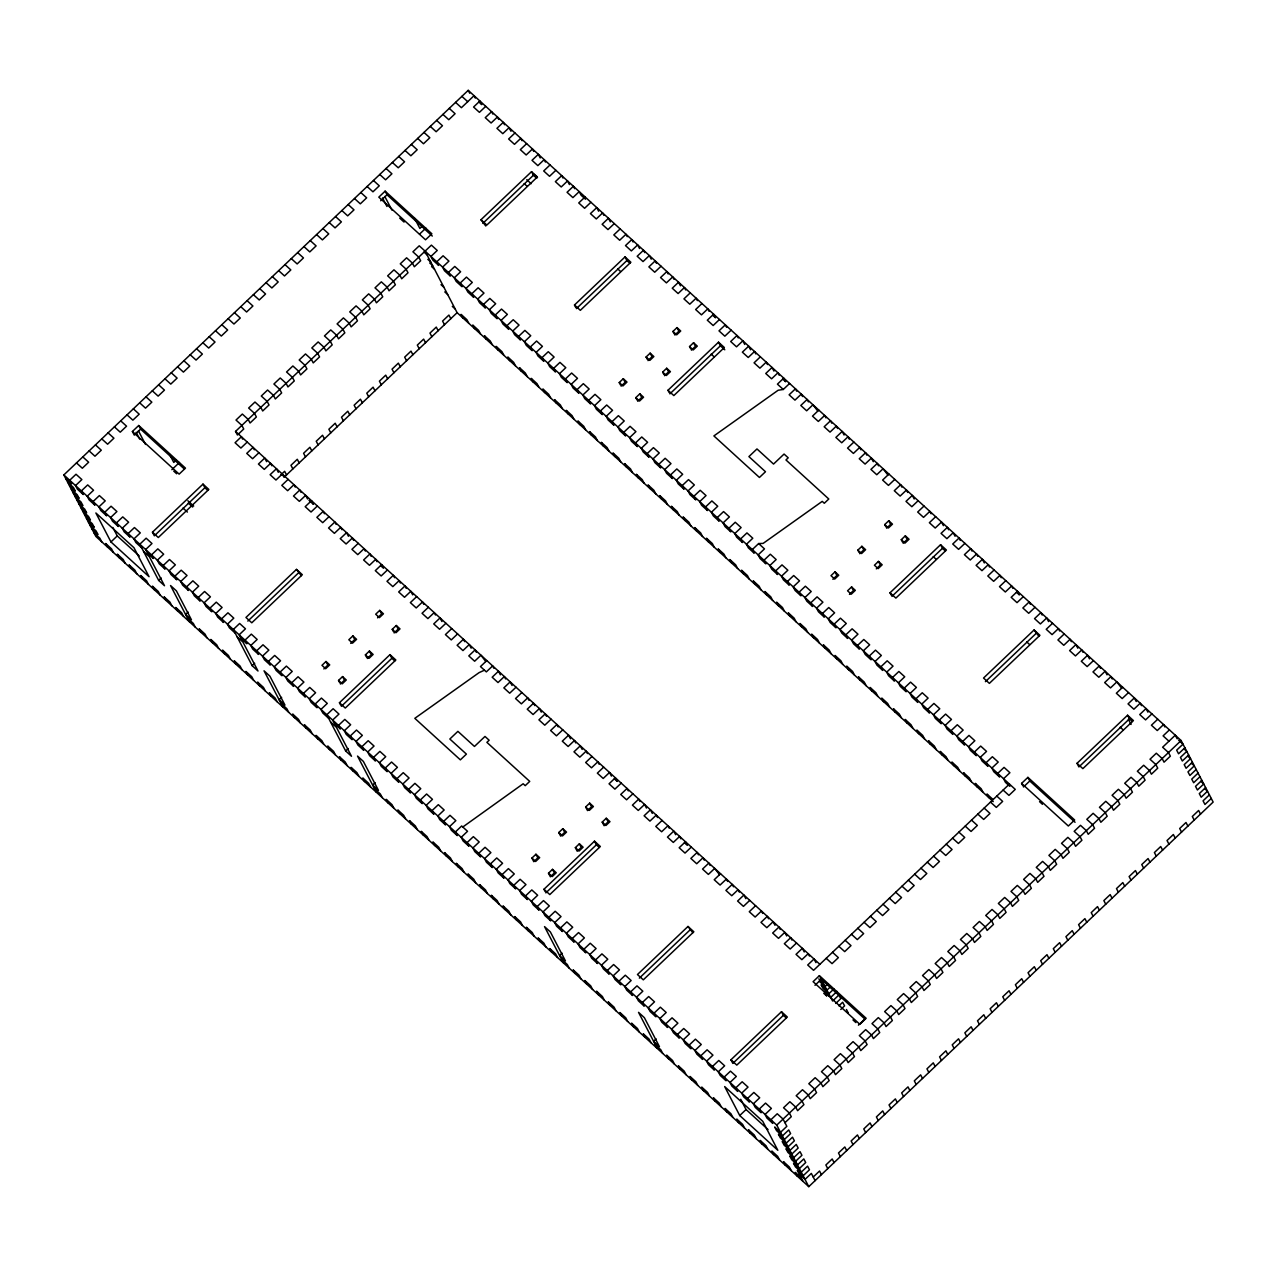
<?xml version="1.0" encoding="UTF-8"?>
<svg xmlns="http://www.w3.org/2000/svg" width="1277" height="1277" viewBox="0 0 1277 1277"><rect width="100%" height="100%" fill="white"/><g stroke="black" fill="none" stroke-linecap="round" stroke-linejoin="round"><path stroke-width="1.5" d="M63.85 474.932L468.212 90.348L1181.113 740.532L1213.15 802.068L808.788 1186.652L95.887 536.468L63.85 474.932L776.751 1125.101L808.788 1186.652M132.393 431.498L138.714 425.496L185.468 468.132L179.147 474.134L132.393 431.498L134.277 435.122L140.598 429.12L138.714 425.496M385.127 191.151L378.806 197.153L425.544 239.789L431.865 233.787L385.127 191.151L387.011 194.774L432.296 236.069M380.69 200.776L387.011 194.774M485.739 106.342L479.418 112.344L473.575 107.029L479.897 101.011L481.78 104.634L478.859 101.968M514.95 132.984L508.629 139.001L514.487 144.333L520.793 138.315L522.054 140.725M176.306 460.055L173.784 462.45L169.346 453.942M422.384 226.013L419.862 228.423L414.53 218.191M171.868 469.681L179.45 462.466M419.542 234.138L425.864 228.12M526.635 143.647L520.33 149.648L526.172 154.98L532.477 148.978L533.738 151.388M110.955 541.943L95.871 512.971L133.973 547.721L149.058 576.693L110.955 541.943L117.261 535.925L112.839 527.417M1003.099 790.064L1008.958 795.395L1015.263 789.378L419.239 245.807L412.918 251.808L418.76 257.14L420.644 260.763L414.323 266.765L412.439 263.142L406.597 257.81L400.276 263.828L406.118 269.16L408.001 272.783L401.696 278.785L399.813 275.162L393.954 269.83L387.649 275.848L393.492 281.179L395.375 284.787L389.054 290.805L387.17 287.181L381.328 281.85L375.007 287.868L380.849 293.183L382.733 296.807L376.412 302.825L374.528 299.201L368.686 293.87L362.365 299.887L368.207 305.203L370.107 308.826L363.785 314.844L361.902 311.221L356.06 305.889L349.738 311.891L355.581 317.223L357.464 320.846L351.143 326.864L349.26 323.241L343.417 317.909L337.096 323.911L342.938 329.243L344.822 332.866L338.517 338.868L336.617 335.26L330.775 329.929L324.47 335.931L330.312 341.262L332.196 344.886L325.874 350.888L323.991 347.264L318.149 341.949L311.827 347.951L317.67 353.282L319.553 356.906L313.232 362.907L311.349 359.284L305.506 353.952L299.185 359.97L305.027 365.302L306.911 368.925L300.606 374.927L298.722 371.304L292.88 365.972L286.559 371.99L292.401 377.322L294.285 380.929L287.964 386.947L286.08 383.323L280.238 377.992L273.916 384.01L279.759 389.341L281.642 392.949L275.321 398.967L273.438 395.343L267.595 390.012L261.29 396.03L267.132 401.345L269.016 404.969L262.695 410.986L260.811 407.363L254.969 402.032L248.648 408.033L254.49 413.365L256.374 416.988L250.053 423.006L248.169 419.383L242.327 414.051L236.006 420.053L241.848 425.385L243.731 429.008L237.426 435.01L235.543 431.403L431.403 245.12L437.245 250.452L430.924 256.454L432.807 260.077L438.649 265.408L436.766 261.785L443.087 255.783L448.929 261.115L442.608 267.116L444.492 270.74L450.334 276.071L448.45 272.448L454.772 266.43L460.614 271.762L454.293 277.779L456.176 281.403L462.019 286.718L460.135 283.111L466.456 277.093L472.298 282.425L465.977 288.426L467.861 292.05L473.703 297.381L471.82 293.758L478.141 287.756L483.983 293.087L477.662 299.089L479.545 302.713L485.404 308.044L483.52 304.421L489.825 298.419L495.668 303.734L489.362 309.752L491.246 313.376L497.088 318.707L495.205 315.084L501.51 309.066L507.368 314.397L501.047 320.415L502.93 324.023L508.773 329.354L506.889 325.731L513.21 319.729L519.053 325.06L512.731 331.062L514.615 334.686L520.457 340.017L518.574 336.394L524.895 330.392L530.737 335.723L524.416 341.725L526.3 345.349L532.142 350.68L530.258 347.057L536.579 341.039L542.422 346.37L536.101 352.388L537.984 356.012L543.826 361.327L541.943 357.72L548.264 351.702L554.106 357.033L547.785 363.051L549.669 366.659L555.511 371.99L553.627 368.367L559.949 362.365L565.791 367.696L559.47 373.698L561.369 377.322L567.211 382.653L565.328 379.03L571.633 373.028L577.475 378.359L571.17 384.361L573.054 387.985L578.896 393.316L577.012 389.693L583.334 383.675L589.176 389.006L582.855 395.024L584.738 398.632L590.581 403.963L588.697 400.355L595.018 394.338L600.86 399.669L594.539 405.671L596.423 409.294L602.265 414.626L600.382 411.002L606.703 405.001L612.545 410.332L606.224 416.334L608.107 419.957L613.95 425.289L612.066 421.665L618.387 415.663L624.23 420.979L617.908 426.997L619.792 430.62L625.634 435.952L623.751 432.328L630.072 426.31L635.914 431.642L629.593 437.66L631.476 441.267L637.335 446.599L635.435 442.975L641.756 436.973L647.599 442.305L641.293 448.307L643.177 451.93L649.019 457.262L647.136 453.638L653.441 447.636L659.283 452.968L652.978 458.97L654.862 462.593L660.704 467.925L658.82 464.301L665.141 458.283L670.984 463.615L664.663 469.633L666.546 473.256L672.388 478.572L670.505 474.964L676.826 468.946L682.668 474.278L676.347 480.28L678.231 483.903L684.073 489.235L682.189 485.611L688.511 479.609L694.353 484.941L688.032 490.943L689.915 494.566L695.757 499.898L693.874 496.274L700.195 490.272L706.037 495.588L699.716 501.606L701.6 505.229L707.442 510.561L705.558 506.937L711.88 500.919L717.722 506.251L711.401 512.269L713.3 515.876L719.143 521.208L717.259 517.584L723.564 511.582L729.406 516.914L723.101 522.916L724.985 526.539L730.827 531.87L728.944 528.247L735.249 522.245L741.107 527.577L734.786 533.578L736.669 537.202L742.512 542.533L740.628 538.91L746.949 532.908L752.792 538.224L746.47 544.241L748.354 547.865L754.196 553.18L752.313 549.573L758.634 543.555L763.135 543.395L822.244 501.366L824.303 503.266L828.789 499.004L785.962 459.959L788.212 457.82L784.062 454.053L773.543 464.062L756.974 448.945L748.913 456.607L765.482 471.724L759.432 477.47L713.891 435.92L778.14 390.251L783.28 389.469L789.601 383.467M152.458 532.19L202.995 484.111L208.837 489.442L158.3 537.521L152.458 532.19L154.341 535.813L204.879 487.734L202.995 484.111M247.227 442.05L240.906 448.067L235.064 442.736L241.385 436.718L242.63 439.144M480.998 219.724L531.535 171.661L537.378 176.976L486.84 225.055L480.998 219.724L485.803 226.013M482.882 223.347L533.419 175.268L531.535 171.661M550.02 164.956L543.699 170.974L549.541 176.306L555.862 170.288M258.912 452.712L252.591 458.73L246.748 453.399L253.069 447.381L254.315 449.791M143.583 551.441L149.425 556.772L164.51 585.744L158.667 580.412L161.189 578.002M280.86 474.9L284.643 471.293L286.527 474.916M284.005 477.327L457.118 312.673L425.081 251.122M288.123 479.354L281.802 485.372L287.644 490.703L293.965 484.685L295.226 487.096M585.074 196.945L578.752 202.947L584.595 208.279L590.916 202.277M188.15 612.098L185.612 614.508L191.454 619.824L176.386 590.868L170.543 585.536L189.379 621.739M317.35 506.011L311.029 512.013L305.187 506.682L311.508 500.68L313.392 504.303L309.002 500.297M614.301 223.587L607.98 229.589L602.137 224.273L608.443 218.255L610.342 221.879M620.143 228.918L613.822 234.92L619.664 240.252L625.985 234.25L627.23 236.66M329.035 516.658L322.714 522.676L316.872 517.345L323.193 511.343L324.438 513.753M296.487 569.382L245.95 617.461L251.792 622.793L302.33 574.714L296.487 569.382L301.292 575.672M574.49 304.995L625.028 256.916L630.87 262.248L580.333 310.327L574.49 304.995L575.735 307.406M247.834 621.085L298.371 573.006M576.374 308.619L626.911 260.54L625.028 256.916M358.246 543.316L351.925 549.318L357.768 554.649L364.089 548.647L365.35 551.057M661.039 266.223L654.718 272.224L648.876 266.893L655.197 260.891L656.458 263.301M237.075 636.712L242.917 642.044L258.002 671.016L252.16 665.684L254.682 663.274M387.458 569.957L381.153 575.959L375.31 570.643L381.615 564.626L382.877 567.036M690.25 292.864L683.945 298.882L689.788 304.197L696.109 298.195L697.354 300.606M281.642 697.37L279.104 699.764L284.963 705.096L269.878 676.14L264.036 670.808L282.887 707.011M701.951 303.527L695.63 309.529L701.472 314.86L707.793 308.858L709.038 311.269M325.986 661.486L321.964 665.317L325.683 668.717L329.721 664.886L325.986 661.486L327.87 665.109L323.847 668.94M352.851 635.93L348.829 639.761L352.548 643.161L356.586 639.33L352.851 635.93L354.735 639.554L350.712 643.385M379.716 610.39L375.693 614.221L379.413 617.621L383.451 613.79L379.716 610.39L381.6 614.014L377.577 617.845M619.233 382.541L623.272 378.71L626.991 382.094L622.968 385.941L619.233 382.541L620.494 384.952M646.098 356.985L650.137 353.154L653.856 356.554L649.833 360.385L646.098 356.985L647.359 359.396M672.963 331.429L677.002 327.598L680.721 330.998L676.698 334.829L672.963 331.429L674.224 333.856M621.117 386.149L625.155 382.318L623.272 378.71M647.982 360.609L652.02 356.778L650.137 353.154M674.847 335.053L678.885 331.222L677.002 327.598M416.685 596.598L410.364 602.616L416.206 607.948L422.527 601.93L423.788 604.34M338.533 680.418L342.555 676.587L346.275 679.987L342.252 683.818L338.533 680.418L339.778 682.844M365.382 654.878L369.42 651.047L373.139 654.447L369.117 658.278L365.382 654.878L366.643 657.288M392.247 629.322L396.285 625.491L400.004 628.891L395.982 632.722L392.247 629.322L393.508 631.732M635.802 397.642L639.825 393.811L643.56 397.211L639.538 401.042L635.802 397.642L637.063 400.052M662.667 372.086L666.69 368.255L670.425 371.655L666.386 375.486L662.667 372.086L663.928 374.512M689.532 346.546L693.555 342.715L697.29 346.115L693.251 349.946L689.532 346.546L690.793 348.956M719.478 319.505L713.157 325.523L707.314 320.192L713.635 314.19L715.519 317.797L712.598 315.132M340.416 684.041L344.439 680.21L342.555 676.587M367.281 658.501L371.304 654.67L369.42 651.047M394.13 632.945L398.169 629.114L396.285 625.491M637.686 401.265L641.724 397.434L639.825 393.811M664.551 375.709L668.573 371.878L666.69 368.255M691.416 350.169L695.438 346.338L693.555 342.715M428.37 607.261L422.048 613.279L427.891 618.595L434.212 612.593L435.473 615.003M339.443 702.733L389.98 654.654L395.838 659.986L345.285 708.049L339.443 702.733L340.704 705.143M667.983 390.267L718.52 342.188L724.362 347.52L673.825 395.583L667.983 390.267L669.244 392.678M731.162 330.168L724.841 336.186L718.999 330.855L725.32 324.837L726.581 327.263M341.326 706.341L391.879 658.278L389.98 654.654M669.866 393.875L720.404 345.812L718.52 342.188M445.896 623.256L439.575 629.258L433.733 623.926L440.054 617.924L441.938 621.548M451.739 628.587L445.434 634.589L451.276 639.921L457.581 633.903M330.583 721.984L336.426 727.315L351.494 756.271L345.652 750.956L348.174 748.545M760.374 356.826L754.068 362.828L759.911 368.159L766.216 362.141L767.477 364.568M486.808 660.56L480.487 666.562L486.329 671.894L492.651 665.892L493.912 668.302M375.135 782.641L372.613 785.036L378.455 790.367L363.37 761.411L357.528 756.08L376.38 792.283M516.02 687.202L509.699 693.203L503.856 687.888L510.177 681.87L512.061 685.494M521.862 692.533L515.541 698.535L521.383 703.866L527.704 697.865L528.965 700.275M818.812 410.109L812.491 416.126L818.334 421.442L824.655 415.44L825.916 417.85M551.089 719.174L544.768 725.192L538.926 719.861L545.247 713.843L546.492 716.269M853.882 442.081L847.561 448.099L853.403 453.431L859.724 447.413L860.969 449.823M562.774 729.837L556.453 735.839L550.61 730.508L556.932 724.506L558.177 726.916M462.801 827.001L523.155 783.775L525.23 785.658L529.716 781.396L486.888 742.352L489.139 740.229L484.989 736.446L474.469 746.454L457.9 731.354L449.839 739.016L466.408 754.116L460.358 759.863L414.817 718.328L479.067 672.644L484.446 670.186M591.985 756.479L585.664 762.497L591.506 767.828L597.828 761.81L599.089 764.221M888.936 474.054L882.615 480.072L888.457 485.404L894.778 479.386M603.67 767.142L597.349 773.144L603.207 778.475L609.512 772.473L611.396 776.097M531.918 858.08L535.941 854.249L539.676 857.649L535.638 861.48L531.918 858.08L533.802 861.688L537.84 857.857L535.941 854.249M558.783 832.524L562.806 828.693L566.541 832.093L562.503 835.924L558.783 832.524L560.667 836.148L564.689 832.317L562.806 828.693M585.648 806.968L589.671 803.137L593.406 806.537L589.367 810.368L585.648 806.968L587.532 810.592L591.554 806.761L589.671 803.137M835.03 571.841L830.992 575.672L834.727 579.072L838.75 575.241L835.03 571.841L836.914 575.464L832.875 579.295M857.857 550.132L861.879 546.301L865.614 549.685L861.592 553.532L857.857 550.132L859.118 552.542M884.722 524.576L888.744 520.745L892.479 524.145L888.441 527.976L884.722 524.576L885.983 526.986M859.74 553.739L863.779 549.908L861.879 546.301M886.605 528.199L890.644 524.368L888.744 520.745M621.213 783.136L614.891 789.138L609.049 783.807L615.354 777.805L617.238 781.412L614.317 778.762M918.147 500.712L911.842 506.714L906 501.382L912.305 495.38L914.188 499.004M924.005 506.043L917.684 512.045L923.526 517.377L929.848 511.375L931.093 513.785M548.487 873.181L552.51 869.35L556.245 872.75L552.207 876.581L548.487 873.181L550.371 876.804L554.394 872.973L552.51 869.35M575.352 847.625L579.375 843.794L583.11 847.194L579.072 851.025L575.352 847.625L577.236 851.248L581.258 847.417L579.375 843.794M602.217 822.085L606.24 818.254L609.975 821.654L605.937 825.485L602.217 822.085L604.101 825.708L608.123 821.877L606.24 818.254M632.897 793.783L626.576 799.801L620.734 794.47L627.055 788.452L628.3 790.878M851.583 586.957L847.561 590.788L851.28 594.188L855.319 590.341L851.583 586.957L853.467 590.565L849.444 594.396M878.448 561.401L874.426 565.232L878.145 568.632L882.184 564.801L878.448 561.401L880.332 565.025L876.309 568.856M901.291 539.676L905.313 535.845L909.048 539.245L905.01 543.076L901.291 539.676L902.536 542.102M903.174 543.3L907.197 539.469L905.313 535.845M543.97 889.255L594.507 841.176L600.35 846.507L549.812 894.586L543.97 889.255L545.215 891.665M935.69 516.69L929.369 522.708L935.211 528.039L941.532 522.022L943.416 525.645M545.854 892.878L596.391 844.799L594.507 841.176M890.037 592.767L940.574 544.704L946.417 550.036L895.879 598.099L890.037 592.767L891.298 595.194M891.921 596.391L942.458 548.328L940.574 544.704M662.109 820.441L655.787 826.442L661.63 831.774L667.951 825.756L669.212 828.182M964.901 543.348L958.58 549.349L952.738 544.018L959.059 538.016L960.32 540.426M562.119 953.169L559.597 955.579L565.44 960.911L550.371 931.939L544.529 926.607L563.365 962.81M691.32 847.082L685.015 853.084L679.172 847.752L685.478 841.751L686.739 844.161M994.113 569.989L987.807 575.991L993.65 581.322L999.955 575.32L1001.216 577.731M1005.813 580.652L999.492 586.654L1005.334 591.985L1011.655 585.983L1012.9 588.394M720.547 873.723L714.226 879.741L720.068 885.057L726.39 879.055L727.651 881.465M1023.34 596.63L1017.019 602.648L1011.176 597.317L1017.498 591.299L1019.381 594.922L1016.46 592.257M688 926.448L637.462 974.527L643.305 979.842L693.842 931.779L688 926.448L692.804 932.737M639.346 978.134L689.883 930.071M1035.024 607.293L1028.703 613.295L1022.861 607.98L1029.182 601.962L1030.443 604.372M749.759 900.365L743.437 906.383L737.595 901.051L743.916 895.049L745.8 898.657M1034.067 629.976L983.529 678.039L989.372 683.371L1039.925 635.292L1034.067 629.976L1038.887 636.249M985.413 681.663L1035.966 633.584M755.601 905.696L749.28 911.714L755.138 917.046L761.443 911.028L762.704 913.438M1052.551 623.288L1046.23 629.29L1052.072 634.621L1058.394 628.603L1059.655 631.03M1064.236 633.935L1057.931 639.953L1063.773 645.284L1070.078 639.266L1071.339 641.677M656.139 1038.903L653.601 1041.314L659.443 1046.645L644.374 1017.673L638.532 1012.342L655.484 1044.937M796.513 943.001L790.192 949.019L784.349 943.687L790.671 937.685L791.916 940.095M1093.463 660.592L1087.142 666.594L1081.3 661.263L1087.621 655.261L1089.504 658.884M1009.421 784.062L813.561 970.328L807.718 964.997L814.04 958.995L815.923 962.619M730.955 1059.782L781.492 1011.719L787.35 1017.051L736.797 1065.114L730.955 1059.782L732.838 1063.406L783.392 1015.343L781.492 1011.719M819.403 975.66L813.098 981.678L859.836 1024.298L866.157 1018.296L819.403 975.66L832.604 1001.008L838.925 994.991L840.809 998.614L835.749 1003.419M1021.584 783.376L1027.905 777.374L1074.659 819.994L1068.338 826.011L1021.584 783.376L1022.845 785.786M1122.675 687.234L1116.353 693.235L1122.196 698.567L1128.517 692.565M814.981 985.285L821.287 979.283L865.12 1019.254M1023.468 786.999L1029.789 780.981L1027.905 777.374M827.592 984.12L825.07 986.53L819.211 981.199M830.736 986.546L826.953 990.138L821.111 984.822L822.995 988.43L828.837 993.761L833.881 988.957M830.72 997.385L837.042 991.383M1077.022 763.311L1127.575 715.232L1133.417 720.563L1082.864 768.642L1077.022 763.311L1078.905 766.934L1129.459 718.855L1127.575 715.232M838.893 1005.845L842.692 1002.237L844.576 1005.861L840.777 1009.468M1151.886 713.875L1145.581 719.893L1139.738 714.561L1146.044 708.543L1147.927 712.167M739.734 1115.539L724.666 1086.583L762.768 1121.318L777.837 1150.29L739.734 1115.539L746.055 1109.537L740.74 1099.305M1157.744 719.206L1151.423 725.224L1157.265 730.54L1163.586 724.538L1164.832 726.948M858.415 1025.176L864.721 1019.174M1169.429 729.869L1163.108 735.871L1168.95 741.203M776.751 1125.101L1181.113 740.532M784.956 1122.706L791.277 1116.705L789.394 1113.081L783.551 1107.75L789.872 1101.748L795.715 1107.063L797.598 1110.687L803.903 1104.685L802.02 1101.061L796.178 1095.73L802.499 1089.728L808.341 1095.059L810.225 1098.667L816.546 1092.665L814.662 1089.042L808.82 1083.71L815.141 1077.708L820.983 1083.04L822.867 1086.663L829.188 1080.645L827.304 1077.022L821.462 1071.69L827.767 1065.688L833.61 1071.02L835.493 1074.643L841.814 1068.626L839.931 1065.002L834.089 1059.687L840.41 1053.669L846.252 1059L848.136 1062.624L854.457 1056.606L852.573 1052.998L846.731 1047.667L853.052 1041.649L858.894 1046.98L860.778 1050.604L867.099 1044.586L865.199 1040.978L859.357 1035.647L865.678 1029.629L871.521 1034.961L873.404 1038.584L879.725 1032.582L877.842 1028.959L871.999 1023.627L878.321 1017.609L884.163 1022.941L886.046 1026.564L892.368 1020.562L890.484 1016.939L884.642 1011.607L890.947 1005.606L896.789 1010.921L898.689 1014.545L904.994 1008.543L903.11 1004.919L897.268 999.588L903.589 993.586L909.432 998.917L911.315 1002.525L917.636 996.523L915.753 992.899L909.91 987.568L916.232 981.566L922.074 986.898L923.957 990.505L930.279 984.503L928.395 980.88L922.537 975.548L928.858 969.546L934.7 974.878L936.584 978.501L942.905 972.483L941.021 968.86L935.179 963.528L941.5 957.527L947.342 962.858L949.226 966.481L955.547 960.464L953.664 956.84L947.821 951.525L954.127 945.507L959.985 950.838L961.868 954.462L968.174 948.444L966.29 944.836L960.448 939.505L966.769 933.487L972.611 938.818L974.495 942.442L980.816 936.424L978.932 932.817L973.09 927.485L979.411 921.467L985.253 926.799L987.137 930.422L993.458 924.42L991.575 920.797L985.732 915.465L992.037 909.447L997.88 914.779L999.763 918.402L1006.084 912.401L1004.201 908.777L998.359 903.446L1004.68 897.444L1010.522 902.759L1012.406 906.383L1018.727 900.381L1016.843 896.757L1011.001 891.426L1017.322 885.424L1023.164 890.755L1025.048 894.363L1031.369 888.361L1029.47 884.738L1023.627 879.406L1029.948 873.404L1035.791 878.736L1037.674 882.359L1043.995 876.341L1042.112 872.718L1036.27 867.386L1042.591 861.384L1048.433 866.716L1050.317 870.339L1056.638 864.321L1054.754 860.698L1048.912 855.382L1055.217 849.365L1061.059 854.696L1062.959 858.32L1069.264 852.302L1067.38 848.694L1061.538 843.363L1067.859 837.345L1073.702 842.676L1075.585 846.3L1081.906 840.282L1080.023 836.674L1074.18 831.343L1080.502 825.325L1086.344 830.657L1088.227 834.28L1094.549 828.278L1092.665 824.655L1086.807 819.323L1093.128 813.305L1098.97 818.637L1100.854 822.26L1107.175 816.258L1105.291 812.635L1099.449 807.303L1105.77 801.302L1111.613 806.617L1113.496 810.241L1119.817 804.239L1117.934 800.615L1112.091 795.284L1118.397 789.282L1124.255 794.613L1126.138 798.221L1132.444 792.219L1130.56 788.595L1124.718 783.264L1131.039 777.262L1136.881 782.593L1138.765 786.201L1145.086 780.199L1143.202 776.576L1137.36 771.244L1143.681 765.242L1149.523 770.574L1151.407 774.197L1157.728 768.179L1155.845 764.556L1150.002 759.224L1156.308 753.222L1162.15 758.554L1164.033 762.177L1170.355 756.16L1168.471 752.536L1162.629 747.221L1175.271 735.201L1177.155 738.824M1184.88 747.763L1178.559 753.781L1176.676 750.158L1182.997 744.14L1178.607 740.149M1188.648 755.01L1182.326 761.012L1180.443 757.389L1186.764 751.387L1183.843 748.721M1192.415 762.241L1186.094 768.259L1184.21 764.636L1190.531 758.634L1187.61 755.968M1196.182 769.488L1189.877 775.49L1187.977 771.883L1194.298 765.865L1191.377 763.199M1198.065 773.112L1191.76 779.114L1193.644 782.737L1199.965 776.735M1201.849 780.343L1195.527 786.361L1197.411 789.984L1203.732 783.966L1200.811 781.301M1205.616 787.59L1199.295 793.608L1201.178 797.215L1207.499 791.213L1204.578 788.548M1209.383 794.837L1203.062 800.839L1204.945 804.462L1211.266 798.46M813.226 1177.011L819.547 1171.009L821.43 1174.632M585.505 199.228L581.115 195.237L579.231 191.614L572.91 197.616L567.068 192.284L573.389 186.282L574.65 188.693M782.721 379.093L785.642 381.759L783.759 378.136L777.438 384.138L783.28 389.469M817.775 411.066L812.97 404.777L806.649 410.795L800.807 405.463L807.128 399.446L808.389 401.872M887.898 475.012L883.093 468.739L876.772 474.741L870.93 469.409L877.251 463.407L878.512 465.818M1121.637 688.191L1116.832 681.902L1110.511 687.92L1104.669 682.588L1110.99 676.571L1112.251 678.981M461.891 96.366L467.733 101.697M455.57 102.368L461.412 107.699L474.054 95.679L475.299 98.09M533.084 173.688L537.489 177.711M533.419 175.268L536.34 177.934M626.911 260.54L629.832 263.206M720.404 345.812L724.793 349.802M942.458 548.328L945.379 550.994M1129.459 718.855L1132.38 721.521M449.249 108.385L455.091 113.717L448.77 119.719L442.927 114.387M526.762 179.706L531.168 183.712M524.177 183.601L527.098 186.266M617.685 268.872L620.606 271.538M711.177 354.144L714.098 356.81M933.232 556.644L936.153 559.31M1026.724 641.916L1029.645 644.582M1120.216 727.188L1123.137 729.853M436.622 120.405L442.465 125.721L436.143 131.739L430.301 126.407M423.98 132.425L429.822 137.74L423.501 143.758L417.659 138.427M411.338 144.429L417.18 149.76L410.875 155.778L405.032 150.447M398.711 156.448L404.554 161.78L398.232 167.798L392.39 162.466M386.069 168.468L391.911 173.8L385.59 179.802L379.748 174.486M373.443 180.488L379.285 185.819L372.964 191.821L367.122 186.49M1029.789 780.981L1075.074 822.292M758.634 543.555L764.476 548.887L758.155 554.904L760.038 558.512L765.881 563.843L763.997 560.22L770.318 554.218L776.161 559.549L769.839 565.551L771.723 569.175L777.565 574.506L775.682 570.883L782.003 564.881L787.845 570.212L781.524 576.214L783.408 579.838L789.25 585.169L787.366 581.546L793.687 575.528L799.53 580.859L793.209 586.877L795.108 590.501L800.95 595.816L799.067 592.209L805.372 586.191L811.214 591.522L804.909 597.524L806.793 601.148L812.635 606.479L810.751 602.856L817.072 596.854L822.915 602.185L816.594 608.187L818.477 611.811L824.319 617.142L822.436 613.519L828.757 607.517L834.599 612.832L828.278 618.85L830.162 622.474L836.004 627.805L834.12 624.182L840.442 618.164L846.284 623.495L839.963 629.513L841.846 633.121L847.689 638.452L845.805 634.829L852.126 628.827L857.968 634.158L851.647 640.16L853.531 643.784L859.373 649.115L857.49 645.492L863.811 639.49L869.653 644.821L863.332 650.823L865.215 654.447L871.074 659.778L869.174 656.155L875.495 650.137L881.338 655.468L875.032 661.486L876.916 665.109L882.758 670.425L880.875 666.817L887.18 660.8L893.022 666.131L886.717 672.133L888.6 675.756L894.443 681.088L892.559 677.464L898.88 671.463L904.723 676.794L898.401 682.796L900.285 686.419L906.127 691.751L904.244 688.127L910.565 682.126L916.407 687.441L910.086 693.459L911.97 697.082L917.812 702.414L915.928 698.79L922.249 692.772L928.092 698.104L921.771 704.122L923.654 707.729L929.496 713.061L927.613 709.453L933.934 703.435L939.776 708.767L933.455 714.769L935.339 718.392L941.181 723.724L939.297 720.1L945.618 714.098L951.461 719.43L945.14 725.432L947.039 729.055L952.881 734.387L950.998 730.763L957.303 724.761L963.145 730.077L956.84 736.095L958.724 739.718L964.566 745.05L962.682 741.426L968.988 735.408L974.846 740.74L968.525 746.758L970.408 750.365L976.251 755.697L974.367 752.073L980.688 746.071L986.53 751.403L980.209 757.405L982.093 761.028L987.935 766.36L986.052 762.736L992.373 756.734L998.215 762.066L991.894 768.068L993.777 771.691L999.62 777.023L997.736 773.399L1004.057 767.381L1009.899 772.713L1003.578 778.731L1005.462 782.354L1009.852 786.345M399.685 218.096L404.059 222.086M1039.542 801.653L1042.463 804.318M360.8 192.508L366.643 197.839L360.322 203.841L354.479 198.51M424.044 252.08L426.965 254.746M427.811 259.327L430.732 261.993M429.695 262.95L432.616 265.616M431.578 266.574L434.499 269.224M440.996 284.675L443.917 287.341M444.779 291.906L447.7 294.572M348.158 204.528L354 209.859L347.695 215.861L341.853 210.529M996.794 796.066L1002.637 801.397L996.315 807.415L990.473 802.084M452.313 306.384L455.235 309.05M992.836 799.354L986.993 794.023L988.877 797.646M457.118 312.673L993.251 801.637M335.532 216.547L341.374 221.879L335.053 227.881L329.211 222.549M984.152 808.086L989.994 813.417L983.673 819.435L977.831 814.103M322.889 228.567L328.732 233.883L322.411 239.9L316.568 234.569M971.51 820.105L977.352 825.437L971.047 831.455L965.204 826.123M310.247 240.571L316.105 245.902L309.784 251.92L303.942 246.589M958.883 832.125L964.726 837.457L958.404 843.458L952.562 838.143M297.621 252.591L303.463 257.922L297.142 263.94L291.3 258.608M946.241 844.145L952.083 849.476L945.762 855.478L939.92 850.147M284.979 264.61L290.821 269.942L284.516 275.96L278.657 270.628M933.615 856.165L939.457 861.496L933.136 867.498L927.294 862.167M272.352 276.63L278.194 281.962L271.873 287.964L266.031 282.648M920.972 868.184L926.815 873.516L920.494 879.518L914.651 874.186M259.71 288.65L265.552 293.981L259.231 299.983L253.389 294.652M908.33 880.204L914.172 885.536L907.867 891.538L902.025 886.206M247.068 300.67L252.91 306.001L246.605 312.003L240.762 306.672M895.704 892.224L901.546 897.539L895.225 903.557L889.383 898.226M234.441 312.689L240.284 318.021L233.962 324.023L228.12 318.691M883.061 904.228L888.904 909.559L882.583 915.577L876.74 910.246M221.799 324.709L227.641 330.025L221.32 336.043L215.478 330.711M870.435 916.247L876.277 921.579L869.956 927.597L864.114 922.265M209.173 336.729L215.015 342.044L208.694 348.062L202.851 342.731M857.793 928.267L863.635 933.599L857.314 939.601L851.472 934.285M196.53 348.733L202.373 354.064L196.051 360.082L190.209 354.751M845.151 940.287L850.993 945.618L844.688 951.62L838.829 946.289M183.888 360.752L189.73 366.084L183.425 372.102L177.583 366.77M832.524 952.307L838.366 957.638L832.045 963.64L826.203 958.309M171.262 372.772L177.104 378.104L170.783 384.106L164.941 378.79M235.543 431.403L819.882 964.327M380.578 565.583L383.499 568.249M485.771 661.518L480.966 655.229L474.645 661.231L468.803 655.899L475.124 649.897L476.369 652.308M684.44 842.708L687.361 845.374M719.51 874.681L714.705 868.392L708.384 874.41L702.542 869.078L708.863 863.06L710.108 865.487M818.796 978.9L823.17 982.907M829.252 996.06L824.878 992.053L826.762 995.677M158.619 384.792L164.462 390.123L158.14 396.125L152.298 390.794M823.745 993.283L826.666 995.948M852.956 1019.924L855.877 1022.59M145.977 396.812L151.835 402.143L145.514 408.145L139.672 402.814M133.351 408.832L139.193 414.163L132.872 420.165L127.03 414.833M140.598 429.12L184.431 469.09M204.879 487.734L207.8 490.4M391.879 658.278L394.801 660.943M596.391 844.799L599.312 847.465M783.392 1015.343L786.313 1018.008M120.708 420.851L126.551 426.183L120.246 432.185L114.387 426.853M173.72 471.101L176.657 473.767M187.863 500.744L193.705 506.075M188.294 503.026L192.667 507.033M108.082 432.871L113.924 438.187L107.603 444.204L101.761 438.873M183.01 508.086L187.384 512.077M95.44 444.875L101.282 450.206L94.961 456.224L89.119 450.893M82.797 456.895L88.64 462.226L82.335 468.244L76.492 462.912M65.734 478.54L71.576 483.871L69.692 480.264L76.013 474.246L81.856 479.577L75.535 485.579L77.418 489.203L83.26 494.534L81.377 490.911L87.698 484.909L93.54 490.24L87.219 496.242L89.103 499.866L94.945 505.197L93.061 501.574L99.383 495.572L105.225 500.887L98.904 506.905L100.803 510.529L106.645 515.86L104.762 512.237L111.067 506.219L116.909 511.55L110.604 517.568L112.488 521.176L118.33 526.507L116.446 522.884L122.752 516.882L128.61 522.213L122.289 528.215L124.172 531.839L130.015 537.17L128.131 533.547L134.452 527.545L140.294 532.876L133.973 538.878L135.857 542.502L141.699 547.833M235.191 633.089L229.349 627.773L227.466 624.15L233.787 618.132L227.945 612.8L221.623 618.818L223.507 622.442L217.665 617.11L215.781 613.487L222.102 607.485L216.26 602.153L209.939 608.155L211.822 611.779L205.98 606.447L204.097 602.824L210.418 596.822L204.575 591.49L198.254 597.492L200.138 601.116L194.296 595.784L192.412 592.177L198.717 586.159L192.875 580.827L186.57 586.845L188.453 590.469L182.611 585.137L180.727 581.514L187.033 575.496L181.19 570.18L174.869 576.182L176.753 579.806L170.91 574.474L169.027 570.851L175.348 564.849L169.506 559.518L163.185 565.519L165.068 569.143L159.226 563.811L157.342 560.188L163.664 554.186L157.821 548.855L151.5 554.872L153.384 558.48L147.541 553.164L145.658 549.541L151.979 543.523L146.137 538.192L139.816 544.21L158.667 580.412M328.684 718.36L322.842 713.029L320.958 709.421L327.279 703.404L321.437 698.072L315.116 704.09L316.999 707.713L311.157 702.382L309.273 698.758L315.595 692.741L309.752 687.425L303.431 693.427L305.315 697.05L299.472 691.719L297.589 688.095L303.91 682.094L298.068 676.762L291.747 682.764L293.63 686.387L287.788 681.056L285.904 677.433L292.225 671.431L286.383 666.099L280.062 672.117L281.946 675.725L276.103 670.393L274.22 666.786L280.541 660.768L274.683 655.436L268.378 661.454L270.261 665.078L264.419 659.746L262.535 656.123L268.84 650.121L262.998 644.789L256.677 650.791L258.577 654.415L252.718 649.083L250.835 645.46L257.156 639.458L251.314 634.126L244.992 640.128L246.876 643.752L241.034 638.42L239.15 634.813L245.471 628.795L239.629 623.463L233.308 629.481L252.16 665.684M67.617 482.163L73.459 487.495L75.343 491.118L69.501 485.787M71.384 489.41L77.227 494.742L79.11 498.365L73.268 493.034M75.151 496.657L80.994 501.973L82.893 505.596L77.035 500.265M117.261 535.925L139.257 555.974M746.055 1109.537L768.036 1129.57M78.935 503.888L84.777 509.22L86.66 512.843L80.818 507.512M82.702 511.135L88.544 516.467L90.428 520.074L84.585 514.759M86.469 518.366L92.311 523.698L94.195 527.321L88.352 521.99M90.236 525.613L96.078 530.945L97.962 534.568L92.12 529.237M94.003 532.86L99.845 538.176L101.729 541.799M187.496 618.116L193.338 623.447L195.221 627.071M281.004 703.388L286.846 708.719L288.73 712.343M374.496 788.659L380.338 793.991L382.222 797.614M561.481 959.203L567.323 964.518L569.207 968.142M1200.508 814.087L1198.624 810.464L1192.319 816.482L1194.203 820.105M1141.462 705.638L1140.201 703.228L1133.88 709.23L1128.038 703.898L1134.359 697.896L1136.243 701.504M1187.881 826.107L1185.998 822.484L1179.677 828.502L1181.56 832.125M1107.031 674.863L1105.148 671.239L1098.827 677.257L1092.984 671.925L1099.305 665.924L1100.551 668.334M1128.405 719.35L1131.071 724.458M1083.024 652.339L1081.779 649.929L1075.457 655.931L1069.615 650.6L1075.92 644.598L1077.82 648.221M1175.239 838.127L1173.355 834.504L1167.034 840.521L1168.918 844.129M1048.593 621.58L1046.709 617.956L1040.388 623.958L1034.546 618.627L1040.867 612.625L1042.128 615.035M1162.613 850.147L1160.713 846.523L1154.408 852.541L1156.292 856.149M1149.97 862.167L1148.087 858.543L1141.766 864.545L1143.649 868.168M989.531 567.068L988.27 564.657L981.965 570.675L976.107 565.344L982.428 559.326L984.312 562.949M977.847 556.421L976.586 553.995L970.265 560.012L964.422 554.681L970.743 548.679L972.005 551.089M1137.328 874.186L1135.445 870.563L1129.123 876.565L1131.023 880.188M955.1 536.308L953.217 532.685L946.896 538.686L941.053 533.371L947.374 527.353L948.635 529.763M1124.702 886.206L1122.818 882.583L1116.497 888.584L1118.381 892.208M907.724 492.459L906.462 490.049L900.141 496.067L894.299 490.735L900.62 484.717L901.881 487.128M1112.059 898.21L1110.176 894.602L1103.855 900.604L1105.738 904.228M873.292 461.699L871.409 458.076L865.088 464.078L859.245 458.746L865.567 452.744L866.812 455.155M1099.417 910.23L1097.534 906.606L1091.228 912.624L1093.112 916.247M849.285 439.176L848.04 436.75L841.719 442.768L835.876 437.436L842.182 431.434L844.081 435.042M837.6 428.513L836.339 426.103L830.034 432.105L824.176 426.773L830.497 420.772L831.758 423.182M1086.791 922.249L1084.907 918.626L1078.586 924.644L1080.47 928.267M802.547 396.54L801.286 394.13L794.964 400.132L789.122 394.801L795.443 388.799L796.704 391.209M1074.149 934.269L1072.265 930.646L1065.944 936.664L1067.827 940.271M779.162 375.215L777.916 372.804L771.595 378.822L765.753 373.491L772.074 367.473L773.958 371.096M755.792 353.905L754.531 351.494L748.226 357.496L742.368 352.165L748.689 346.163L750.573 349.786M983.035 792.315L981.151 788.691L975.309 783.36L977.192 786.983M1061.522 946.289L1059.639 942.665L1053.317 948.683L1055.201 952.291M744.73 344.455L742.847 340.831L736.526 346.833L730.683 341.518L737.005 335.5L738.266 337.91M971.35 781.652L969.451 778.028L963.608 772.697L965.492 776.32M959.65 770.989L957.766 767.365L951.924 762.05L953.807 765.657M947.965 760.342L946.081 756.718L940.239 751.387L942.123 755.01M1048.88 958.309L1046.996 954.685L1040.675 960.687L1042.559 964.311M936.28 749.679L934.397 746.055L928.555 740.724L930.438 744.347M924.596 739.016L922.712 735.392L916.87 730.061L918.754 733.684M685.669 289.959L684.408 287.533L678.103 293.55L672.261 288.219L678.566 282.201L680.449 285.825M912.911 728.353L911.028 724.745L905.185 719.414L907.069 723.037M1036.238 970.328L1034.354 966.705L1028.049 972.707L1029.932 976.33M673.985 279.296L672.724 276.886L666.402 282.887L660.56 277.556L666.881 271.554L668.142 273.964M901.227 717.706L899.343 714.082L893.501 708.751L895.385 712.374M889.542 707.043L887.643 703.419L881.8 698.088L883.684 701.712M651.238 259.183L649.355 255.56L643.033 261.577L637.191 256.246L643.512 250.228L644.773 252.638M877.842 696.38L875.958 692.757L870.116 687.441L871.999 691.049M1023.611 982.348L1021.728 978.725L1015.407 984.727L1017.29 988.35M639.554 248.52L637.67 244.897L631.349 250.915L625.507 245.583L631.828 239.581L633.073 241.991M866.157 685.733L864.274 682.11L858.431 676.778L860.315 680.402M854.473 675.07L852.589 671.447L846.747 666.115L848.63 669.739M842.788 664.407L840.904 660.784L835.062 655.452L836.946 659.076M1010.969 994.352L1009.085 990.744L1002.764 996.746L1004.648 1000.37M603.861 215.334L602.6 212.924L596.295 218.942L590.437 213.61L596.758 207.592L598.642 211.216M831.104 653.744L829.22 650.137L823.378 644.805L825.261 648.413M819.419 643.097L817.535 639.474L811.677 634.142L813.577 637.766M807.718 632.434L805.835 628.811L799.993 623.479L801.876 627.103M998.343 1006.372L996.443 1002.764L990.138 1008.766L992.021 1012.39M569.43 184.574L567.547 180.951L561.226 186.969L555.383 181.637L561.704 175.619L562.965 178.03M796.034 621.771L794.15 618.148L788.308 612.816L790.192 616.44M784.349 611.108L782.466 607.501L776.624 602.169L778.507 605.793M545.423 162.051L544.178 159.641L537.856 165.643L532.014 160.311L538.335 154.309L540.219 157.933M772.665 600.461L770.781 596.838L764.939 591.506L766.823 595.13M985.7 1018.392L983.817 1014.768L977.496 1020.786L979.379 1024.409M760.98 589.798L759.097 586.175L753.254 580.843L755.138 584.467M749.296 579.135L747.412 575.512L741.57 570.196L743.453 573.804M510.992 131.276L509.108 127.652L502.787 133.67L496.945 128.339L503.266 122.337L504.527 124.747M737.611 568.488L735.712 564.865L729.869 559.534L731.753 563.157M498.684 119.415L497.423 117.005L491.102 123.007L485.26 117.676L491.581 111.674L492.842 114.084M973.058 1030.411L971.174 1026.788L964.853 1032.806L966.753 1036.429M725.911 557.826L724.027 554.202L718.185 548.871L720.068 552.494M714.226 547.163L712.343 543.539L706.5 538.208L708.384 541.831M702.542 536.5L700.658 532.892L694.816 527.561L696.699 531.184M468.212 90.348L469.713 93.253M960.432 1042.431L958.548 1038.808L952.227 1044.825L954.111 1048.433M690.857 525.853L688.973 522.229L683.131 516.898L685.015 520.521M679.172 515.19L677.289 511.566L671.447 506.235L673.33 509.858M667.488 504.527L665.604 500.903L659.762 495.588L661.646 499.195M655.787 493.864L653.904 490.256L648.062 484.925L649.945 488.548M947.789 1054.451L945.906 1050.827L939.585 1056.845L941.468 1060.453M644.103 483.217L642.219 479.593L636.377 474.262L638.261 477.885M632.418 472.554L630.535 468.93L624.692 463.599L626.576 467.222M620.734 461.891L618.85 458.267L613.008 452.952L614.891 456.559M935.147 1066.471L933.264 1062.847L926.958 1068.849L928.842 1072.472M609.049 451.244L607.166 447.62L601.323 442.289L603.207 445.912M597.365 440.581L595.481 436.957L589.639 431.626L591.522 435.249M585.68 429.918L583.797 426.295L577.938 420.963L579.838 424.587M922.521 1078.49L920.637 1074.867L914.316 1080.869L916.2 1084.492M573.98 419.255L572.096 415.648L566.254 410.316L568.137 413.94M562.295 408.608L560.411 404.985L554.569 399.653L556.453 403.277M550.61 397.945L548.727 394.322L542.885 388.99L544.768 392.614M909.878 1090.51L907.995 1086.887L901.674 1092.889L903.557 1096.512M538.926 387.282L537.042 383.659L531.2 378.343L533.084 381.951M527.241 376.635L525.358 373.012L519.516 367.68L521.399 371.304M515.557 365.972L513.673 362.349L507.831 357.017L509.715 360.641M897.252 1102.514L895.369 1098.906L889.047 1104.908L890.931 1108.532M846.459 1009.484L848.343 1013.092M503.872 355.309L501.973 351.686L496.13 346.354L498.014 349.978M492.172 344.646L490.288 341.039L484.446 335.707L486.329 339.315M809.458 956.074L808.197 953.664L801.876 959.681L796.034 954.35L802.355 948.332L804.239 951.956M480.487 333.999L478.604 330.376L472.761 325.044L474.645 328.668M884.61 1114.534L882.726 1110.91L876.405 1116.928L878.289 1120.552M468.803 323.336L466.919 319.713L461.077 314.381L462.96 318.005M786.712 935.961L784.828 932.354L778.507 938.356L772.665 933.024L778.986 927.022L780.231 929.433M775.027 925.314L773.128 921.691L766.823 927.693L760.98 922.377L767.285 916.359L768.546 918.77M871.968 1126.553L870.084 1122.93L863.779 1128.948L865.662 1132.571M450.797 318.691L448.913 315.068L442.592 321.07L444.476 324.693M384.824 196.466L391.911 210.098M382.525 197.951L386.963 206.475M739.335 892.128L738.074 889.718L731.753 895.72L725.911 890.388L732.232 884.386L733.493 886.797M859.341 1138.573L857.458 1134.95L851.136 1140.968L853.02 1144.575M438.171 330.711L436.271 327.088L429.966 333.089L431.849 336.713M704.265 860.155L703.02 857.745L696.699 863.747L690.857 858.415L697.162 852.413L698.423 854.824M846.699 1150.593L844.815 1146.969L838.494 1152.987L840.378 1156.595M425.528 342.715L423.645 339.107L417.324 345.109L419.207 348.733M680.896 838.829L679.635 836.419L673.314 842.437L667.472 837.105L673.793 831.088L675.677 834.711M657.527 817.519L656.266 815.109L649.945 821.111L644.103 815.78L650.424 809.778L652.308 813.401M834.073 1162.613L832.189 1158.989L825.868 1164.991L827.751 1168.615M412.886 354.735L411.002 351.111L404.681 357.129L406.565 360.752M646.465 808.07L644.582 804.446L638.261 810.448L632.418 805.133L638.739 799.115L639.985 801.525M400.26 366.754L398.376 363.131L392.055 369.149L393.939 372.772M815.109 1180.634L811.342 1173.403L805.021 1179.405L799.179 1174.074L797.295 1170.45L803.137 1175.782L809.458 1169.78L807.575 1166.156L801.254 1172.158L795.411 1166.827L793.528 1163.219L799.37 1168.551L805.691 1162.533L803.808 1158.909L797.486 1164.927L791.644 1159.596L789.761 1155.972L795.603 1161.304L801.924 1155.286L800.04 1151.678L793.719 1157.68L787.877 1152.349L785.993 1148.725L791.836 1154.057L798.157 1148.055L796.257 1144.431L789.952 1150.433L784.11 1145.118L782.226 1141.494L788.069 1146.826L794.374 1140.808L792.49 1137.184L786.185 1143.202L780.327 1137.871L778.443 1134.247L784.286 1139.579L790.607 1133.577L788.723 1129.953L782.402 1135.955L776.56 1130.624L774.676 1127.016L780.518 1132.332L786.84 1126.33L783.072 1119.083L777.23 1113.767L770.909 1119.769L772.793 1123.393L766.95 1118.061L765.067 1114.438L771.388 1108.436L765.546 1103.105L759.224 1109.106L761.108 1112.73L755.266 1107.398L753.382 1103.775L759.703 1097.773L753.861 1092.442L747.54 1098.443L749.423 1102.067L743.581 1096.735L741.698 1093.128L748.019 1087.11L742.16 1081.779L735.855 1087.796L737.739 1091.42L731.897 1086.088L730.013 1082.465L736.318 1076.447L730.476 1071.132L724.155 1077.134L726.054 1080.757L720.196 1075.426L718.312 1071.802L724.634 1065.8L718.791 1060.469L712.47 1066.471L714.354 1070.094L708.512 1064.763L706.628 1061.139L712.949 1055.137L707.107 1049.806L700.786 1055.824L702.669 1059.431L696.827 1054.116L694.943 1050.492L701.265 1044.474L695.422 1039.143L689.101 1045.161L690.985 1048.784L685.142 1043.453L683.259 1039.829L689.58 1033.827L683.738 1028.496L677.417 1034.498L679.3 1038.121L673.458 1032.79L671.574 1029.166L677.895 1023.164L672.053 1017.833L665.732 1023.835L667.616 1027.458L661.773 1022.127L659.89 1018.519L666.195 1012.501L660.353 1007.17L654.047 1013.188L655.931 1016.811L650.089 1011.48L648.205 1007.856L654.51 1001.838L648.668 996.523L642.347 1002.525L644.246 1006.148L638.388 1000.817L636.505 997.193L642.826 991.191L636.984 985.86L630.662 991.862L632.546 995.485L626.704 990.154L624.82 986.53L631.141 980.528L625.299 975.197L618.978 981.215L620.861 984.822L615.019 979.491L613.136 975.883L619.457 969.866L613.614 964.534L607.293 970.552L609.177 974.175L603.335 968.844L601.451 965.22L607.772 959.219L601.93 953.887L595.609 959.889L597.492 963.512L591.65 958.181L589.766 954.558L596.088 948.556L590.229 943.224L583.924 949.226L585.808 952.85L579.966 947.518L578.082 943.911L584.387 937.893L578.545 932.561L572.24 938.579L574.123 942.187L568.281 936.871L566.381 933.248L572.703 927.23L566.86 921.898L560.539 927.916L562.423 931.54L556.58 926.208L554.697 922.585L561.018 916.583L555.176 911.251L548.855 917.253L550.738 920.877L544.896 915.545L543.012 911.922L549.333 905.92L543.491 900.588L537.17 906.59L539.054 910.214L533.211 904.882L531.328 901.275L537.649 895.257L531.807 889.925L525.486 895.943L527.369 899.567L521.527 894.235L519.643 890.612L525.964 884.594L520.122 879.278L513.801 885.28L515.685 888.904L509.842 883.572L507.959 879.949L514.28 873.947L508.422 868.615L502.116 874.617L504 878.241L498.158 872.909L496.274 869.286L502.579 863.284L496.737 857.952L490.416 863.97L492.315 867.578L486.457 862.262L484.574 858.639L490.895 852.621L485.052 847.289L478.731 853.307L480.615 856.931L474.773 851.599L472.889 847.976L479.21 841.974L473.368 836.643L467.047 842.644L468.93 846.268L463.088 840.936L461.205 837.313L467.526 831.311L461.683 825.98L455.362 831.981L457.246 835.605L451.404 830.273L449.52 826.666L455.841 820.648L449.999 815.317L443.678 821.334L445.561 824.942L439.719 819.626L437.835 816.003L444.157 809.985L438.314 804.67L431.993 810.672L433.877 814.295L428.034 808.964L426.151 805.34L432.456 799.338L426.614 794.007L420.309 800.009L422.192 803.632L416.35 798.301L414.466 794.677L420.772 788.675L414.929 783.344L408.608 789.362L410.508 792.969L404.649 787.638L402.766 784.03L409.087 778.012L403.245 772.681L396.924 778.699L398.807 782.322L392.965 776.991L391.081 773.367L397.402 767.349L391.56 762.034L385.239 768.036L387.123 771.659L381.28 766.328L379.397 762.704L385.718 756.702L379.876 751.371L373.554 757.373L375.438 760.996L369.596 755.665L367.712 752.041L374.033 746.039L368.191 740.708L361.87 746.726L363.753 750.333L357.911 745.018L356.028 741.394L362.349 735.376L356.491 730.045L350.185 736.063L352.069 739.686L346.227 734.355L344.343 730.731L350.648 724.729L344.806 719.398L338.501 725.4L340.384 729.023L334.542 723.692L332.643 720.068L338.964 714.066L333.121 708.735L326.8 714.737L345.652 750.956M587.404 753.574L586.143 751.147L579.822 757.165L573.98 751.834L580.301 745.816L582.184 749.439M387.617 378.774L385.734 375.151L379.413 381.169L381.296 384.776M575.719 742.911L574.458 740.5L568.137 746.502L562.295 741.171L568.616 735.169L570.5 738.792M802.946 1181.321L801.062 1177.697L795.22 1172.366L797.103 1175.989M791.261 1170.658L789.378 1167.034L783.535 1161.703L785.419 1165.326M779.577 1159.995L777.693 1156.371L771.851 1151.056L773.734 1154.663M374.975 390.794L373.092 387.17L366.786 393.188L368.67 396.796M541.288 712.135L539.389 708.512L533.084 714.529L527.241 709.198L533.547 703.196L534.808 705.606M767.892 1149.348L766.008 1145.724L760.166 1140.393L762.05 1144.016M756.207 1138.685L754.324 1135.061L748.482 1129.73L750.365 1133.353M744.523 1128.022L742.623 1124.399L736.781 1119.067L738.665 1122.691M362.349 402.814L360.465 399.19L354.144 405.192L356.028 408.816M505.596 678.949L504.335 676.539L498.014 682.557L492.172 677.225L498.493 671.207L500.376 674.831M732.822 1117.359L730.939 1113.752L725.097 1108.42L726.98 1112.044M721.138 1106.712L719.254 1103.089L713.412 1097.757L715.296 1101.381M709.453 1096.049L707.57 1092.426L701.727 1087.094L703.611 1090.718M349.706 414.833L347.823 411.21L341.502 417.212L343.385 420.835M471.165 648.189L469.282 644.566L462.96 650.584L457.118 645.252L463.423 639.234L464.684 641.645M697.769 1085.386L695.885 1081.763L690.043 1076.447L691.926 1080.055M686.084 1074.723L684.201 1071.116L678.358 1065.784L680.242 1069.408M674.4 1064.076L672.516 1060.453L666.658 1055.121L668.557 1058.745M337.08 426.853L335.197 423.23L328.875 429.232L330.759 432.855M662.699 1053.413L660.816 1049.79L654.973 1044.458L656.857 1048.082M651.015 1042.75L649.131 1039.127L643.289 1033.811L645.172 1037.419M412.726 594.89L410.843 591.267L404.522 597.285L398.679 591.953L405.001 585.951L406.246 588.362M639.33 1032.103L637.446 1028.48L631.604 1023.148L633.488 1026.772M400.403 583.03L399.158 580.62L392.837 586.622L386.995 581.29L393.316 575.288L394.561 577.699M324.438 438.857L322.554 435.249L316.233 441.251L318.117 444.875M627.645 1021.44L625.762 1017.817L619.92 1012.485L621.803 1016.109M615.961 1010.777L614.077 1007.154L608.235 1001.822L610.119 1005.446M377.034 561.72L375.773 559.294L369.468 565.312L363.61 559.98L369.931 553.963L371.192 556.389M604.276 1000.114L602.393 996.507L596.551 991.175L598.434 994.799M592.592 989.467L590.708 985.844L584.85 980.513L586.75 984.136M311.796 450.877L309.912 447.269L303.607 453.271L305.49 456.895M353.665 540.394L352.404 537.984L346.083 543.986L340.241 538.655L346.562 532.653L348.445 536.276M580.891 978.805L579.008 975.181L573.165 969.85L575.049 973.473M341.981 529.732L340.72 527.321L334.398 533.339L328.556 528.008L334.877 521.99L336.138 524.4M557.522 957.495L555.639 953.871L549.796 948.54L551.68 952.163M299.169 462.897L297.286 459.273L290.964 465.291L292.848 468.914M545.838 946.832L543.954 943.208L538.112 937.877L539.995 941.5M307.549 498.972L305.65 495.348L299.345 501.35L293.502 496.035L299.808 490.017L301.069 492.427M534.153 936.169L532.27 932.545L526.427 927.214L528.311 930.837M522.469 925.506L520.585 921.898L514.743 916.567L516.626 920.174M283.542 476.449L282.281 474.038L275.96 480.04L270.117 474.709L276.439 468.707L278.322 472.314M510.784 914.859L508.885 911.235L503.042 905.904L504.926 909.527M271.857 465.786L270.596 463.375L264.275 469.377L258.433 464.046L264.754 458.044L266.638 461.667M499.084 904.196L497.2 900.572L491.358 895.241L493.241 898.864M487.399 893.533L485.515 889.909L479.673 884.594L481.557 888.201M475.714 882.87L473.831 879.262L467.989 873.931L469.872 877.554M464.03 872.223L462.146 868.599L456.304 863.268L458.188 866.891M452.345 861.56L450.462 857.936L444.619 852.605L446.503 856.228M440.661 850.897L438.777 847.274L432.919 841.958L434.818 845.566M428.96 840.25L427.077 836.627L421.234 831.295L423.118 834.919M417.276 829.587L415.392 825.964L409.55 820.632L411.433 824.256M405.591 818.924L403.708 815.301L397.865 809.969L399.749 813.593M393.907 808.261L392.023 804.654L386.181 799.322L388.064 802.946M370.538 786.951L368.654 783.328L362.812 777.996L364.695 781.62M358.853 776.288L356.969 772.665L351.111 767.349L352.995 770.957M347.152 765.625L345.269 762.018L339.427 756.686L341.31 760.31M335.468 754.978L333.584 751.355L327.742 746.023L329.626 749.647M323.783 744.315L321.9 740.692L316.058 735.36L317.941 738.984M312.099 733.652L310.215 730.045L304.373 724.713L306.257 728.321M300.414 723.005L298.531 719.382L292.688 714.051L294.572 717.674M138.411 430.812L145.514 444.444M277.045 701.68L275.146 698.056L269.303 692.725L271.187 696.348M136.128 432.296L139.672 439.112M265.345 691.017L263.461 687.409L257.619 682.078L259.502 685.701M253.66 680.37L251.777 676.746L245.934 671.415L247.818 675.038M241.976 669.707L240.092 666.083L234.25 660.752L236.133 664.375M230.291 659.044L228.407 655.42L222.565 650.105L224.449 653.712M218.606 648.397L216.723 644.773L210.881 639.442L212.764 643.065M206.922 637.734L205.038 634.11L199.18 628.779L201.08 632.402M183.537 616.408L181.653 612.8L175.811 607.469L177.695 611.076M171.852 605.761L169.969 602.137L164.126 596.806L166.01 600.429M160.168 595.098L158.284 591.474L152.442 586.143L154.325 589.766M148.483 584.435L146.6 580.812L140.757 575.496L142.641 579.104M136.799 573.772L134.915 570.165L129.073 564.833L130.956 568.457M125.114 563.125L123.215 559.502L117.372 554.17L119.256 557.794M113.414 552.462L111.53 548.839L105.688 543.507L107.571 547.131"/></g></svg>
